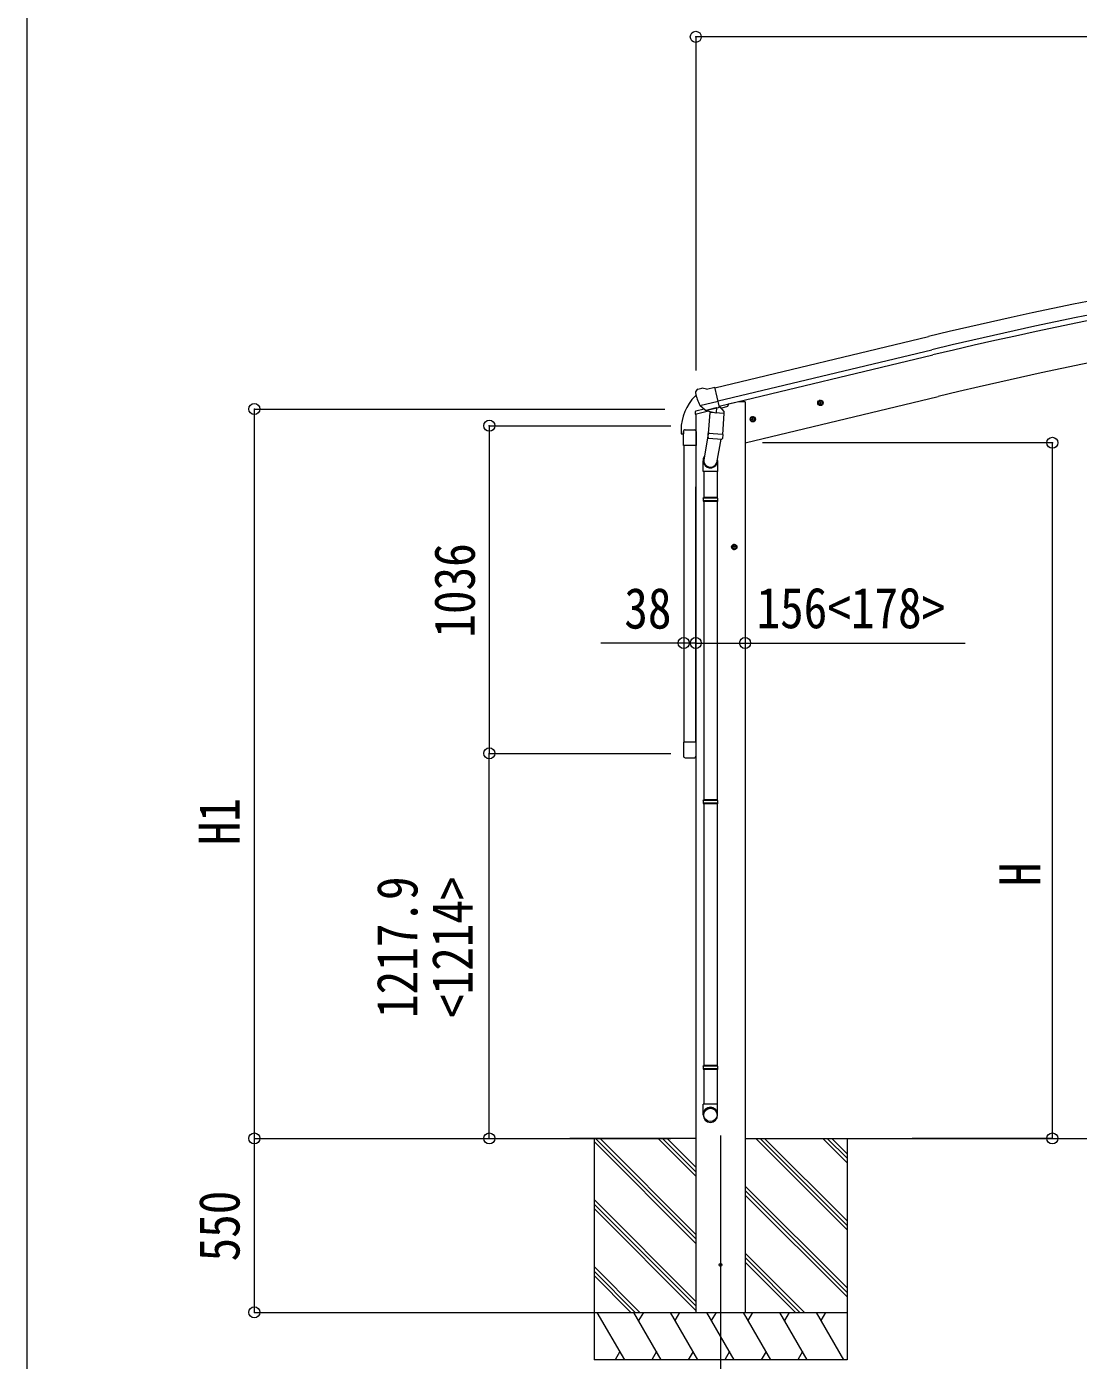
# Model space of a CAD drawing. Units: millimetres at full size. Extents: x -9783 to 9892, y -6828 to 6752.
# Drawn here: x -9783 to -6458, y -1671 to 2547 of the extents above; entities that cross this region are included whole.
import ezdxf
from ezdxf.enums import TextEntityAlignment as Align

# ---------------------------------------------------------------- set-up
doc = ezdxf.new("R2010")
doc.units = ezdxf.units.MM
doc.header["$LTSCALE"] = 35
doc.header["$PDMODE"] = 32
doc.header["$PDSIZE"] = 35
for name, color, linetype, lineweight in [('0-0_0', 7, 'Continuous', 9), ('0-1_本体', 4, 'Continuous', 9), ('0-2_部品', 7, 'Continuous', 9), ('0-8_PARTS2', 2, 'Continuous', 9), ('0-A_寸法', 6, 'Continuous', 9), ('1-0_FRAME', 7, 'Continuous', 9), ('1-1_GLASS', 4, 'Continuous', 9), ('1-2_GLASS_SEAL', 7, 'Continuous', 9), ('1-A', 6, 'Continuous', 9), ('F-0_240', 7, 'Continuous', 9)]:
    doc.layers.add(name, color=color, linetype=linetype, lineweight=lineweight)
doc.styles.add('ＭＳ ゴシック', font='')
doc.styles.get('ＭＳ ゴシック').set_extended_font_data('MS Gothic')

msp = doc.modelspace()

# ---------------------------------------------------------------- linework, layer by layer
at = {"layer": '0-0_0'}
for p, q in [((-7667.47, -968.88), (-8066.14, -968.88)), ((-7989.22, -968.88), (-7989.22, -1668.88)), ((-7666.97, -1286.5), (-7984.58, -968.89)), ((-7666.97, -1272.36), (-7970.44, -968.89)), ((-7666.97, -1088.51), (-7786.6, -968.88)), ((-7666.97, -1074.37), (-7772.46, -968.88)), ((-7666.97, -1060.23), (-7758.32, -968.88)), ((-7511.47, -968.88), (-642.5, -968.88)), ((-7189.22, -1257.89), (-7478.23, -968.88)), ((-7189.22, -1243.75), (-7464.09, -968.88)), ((-7189.22, -1229.61), (-7449.95, -968.88)), ((-7189.22, -1045.76), (-7266.1, -968.88)), ((-7189.22, -1031.62), (-7251.96, -968.88)), ((-7237.81, -968.89), (-7237.82, -968.88)), ((-7189.22, -1017.47), (-7237.8, -968.89)), ((-7189.22, -968.88), (-7189.22, -1668.88)), ((-7666.97, -1300.64), (-7989.22, -978.39)), ((-7189.22, -1441.74), (-7511.47, -1119.49)), ((-7189.22, -1455.88), (-7511.47, -1133.63)), ((-7666.97, -1484.49), (-7989.22, -1162.24)), ((-7666.97, -1498.63), (-7989.22, -1176.38)), ((-7189.22, -1470.02), (-7511.47, -1147.77)), ((-7666.97, -1512.77), (-7989.22, -1190.52)), ((-7324.21, -1518.88), (-7511.47, -1331.62)), ((-7338.35, -1518.88), (-7511.47, -1345.76)), ((-7844.71, -1518.88), (-7989.22, -1374.37)), ((-7858.85, -1518.88), (-7989.22, -1388.51)), ((-7352.5, -1518.88), (-7511.47, -1359.9)), ((-7873, -1518.88), (-7989.22, -1402.65)), ((-7989.22, -1518.88), (-7189.22, -1518.88)), ((-7892.33, -1668.88), (-7978.93, -1518.88)), ((-7776.86, -1668.88), (-7863.46, -1518.88)), ((-7833.46, -1518.88), (-7848.46, -1544.86)), ((-7661.39, -1668.88), (-7747.99, -1518.88)), ((-7732.99, -1544.86), (-7717.99, -1518.88)), ((-7545.92, -1668.88), (-7632.52, -1518.88)), ((-7617.52, -1544.86), (-7602.52, -1518.88)), ((-7430.45, -1668.88), (-7517.05, -1518.88)), ((-7502.05, -1544.86), (-7487.05, -1518.88)), ((-7314.98, -1668.88), (-7401.58, -1518.88)), ((-7386.58, -1544.86), (-7371.58, -1518.88)), ((-7199.51, -1668.88), (-7286.11, -1518.88)), ((-7271.11, -1544.86), (-7256.11, -1518.88)), ((-7907.33, -1642.9), (-7922.33, -1668.88)), ((-7791.86, -1642.9), (-7806.86, -1668.88)), ((-7676.39, -1642.9), (-7691.39, -1668.88)), ((-7560.92, -1642.9), (-7575.92, -1668.88)), ((-7445.45, -1642.9), (-7460.45, -1668.88)), ((-7329.98, -1642.9), (-7344.98, -1668.88)), ((-7189.22, -1668.88), (-7989.22, -1668.88))]:
    msp.add_line(p, q, dxfattribs=at)
at = {"layer": '0-1_本体'}
for p, q in [((-7607.45, 1405.35), (-6931.76, 1567.3)), ((-7597.37, 1363.37), (-6921.7, 1525.32)), ((-7593.44, 1347.01), (-6917.78, 1508.96)), ((-7511.97, 1231.12), (-6901.16, 1377.76)), ((-7511.64, 1361.12), (-7511.64, -1518.88)), ((-7667.64, 1322.15), (-7667.64, -1518.88))]:
    msp.add_line(p, q, dxfattribs=at)
msp.add_lwpolyline([(-7511.64, 1361.12), (-7531.64, 1361.12), (-7565.48, 1353)], dxfattribs=at)
for centre, radius, start, end in [((-3559.01, -12503.95), 14469.82, 94.97901, 103.47901), ((-3559.01, -12503.95), 14426.65, 94.97901, 103.47901), ((-3559.01, -12503.95), 14409.82, 94.97901, 103.47901), ((-3541.59, -12617.05), 14392.42, 95.00113, 103.49889)]:
    msp.add_arc(centre, radius, start, end, dxfattribs=at)
at = {"layer": '0-2_部品'}
for p, q in [((-7664.69, 1398.33), (-7668.54, 1392.03)), ((-7664.69, 1398.33), (-7668.54, 1392.03)), ((-7661.59, 1400.58), (-7648.41, 1403.74)), ((-7661.59, 1400.58), (-7648.41, 1403.74)), ((-7633.85, 1401.06), (-7647.11, 1403.76)), ((-7633.85, 1401.06), (-7647.11, 1403.76)), ((-7633.85, 1401.06), (-7607.92, 1407.29)), ((-7633.85, 1401.06), (-7607.92, 1407.29)), ((-7668.9, 1389.75), (-7668.63, 1388.6)), ((-7668.9, 1389.75), (-7668.63, 1388.6)), ((-7654.85, 1349.44), (-7597.34, 1363.25)), ((-7654.85, 1349.44), (-7597.34, 1363.25)), ((-7565.48, 1353.78), (-7565.48, 1350.46)), ((-7565.48, 1353.78), (-7565.48, 1350.46)), ((-7283.17, 1355.06), (-7263.72, 1359.73)), ((-7283.17, 1355.06), (-7263.72, 1359.73)), ((-7278.61, 1362.84), (-7280.74, 1355.64)), ((-7278.61, 1362.84), (-7280.74, 1355.64)), ((-7271.31, 1364.59), (-7278.61, 1362.84)), ((-7271.31, 1364.59), (-7278.61, 1362.84)), ((-7271.11, 1347.67), (-7275.78, 1367.12)), ((-7271.11, 1347.67), (-7275.78, 1367.12)), ((-7266.15, 1359.15), (-7271.31, 1364.59)), ((-7266.15, 1359.15), (-7271.31, 1364.59)), ((-7268.28, 1351.95), (-7266.15, 1359.15)), ((-7268.28, 1351.95), (-7266.15, 1359.15)), ((-7670.03, 1321.42), (-7627.33, 1331.67)), ((-7670.03, 1321.42), (-7627.33, 1331.67)), ((-7670.03, 1328.31), (-7670.03, 1321.42)), ((-7670.03, 1328.31), (-7670.03, 1321.42)), ((-7641.53, 1337.52), (-7667.73, 1331.23)), ((-7641.53, 1337.52), (-7667.73, 1331.23)), ((-7638, 1334.53), (-7654.38, 1349.03)), ((-7638, 1334.53), (-7654.38, 1349.03)), ((-7635.29, 1333.97), (-7627.77, 1335.77)), ((-7635.29, 1333.97), (-7627.77, 1335.77)), ((-7634.45, 1334.07), (-7632.92, 1334.44)), ((-7634.45, 1334.07), (-7632.92, 1334.44)), ((-7632.92, 1334.44), (-7596.22, 1343.25)), ((-7632.92, 1334.44), (-7596.22, 1343.25)), ((-7631.09, 1334.21), (-7631.14, 1333.47)), ((-7631.09, 1334.21), (-7631.14, 1333.47)), ((-7630.38, 1332.43), (-7604.57, 1325.99)), ((-7630.38, 1332.43), (-7604.57, 1325.99)), ((-7623.46, 1327.08), (-7628.14, 1260.25)), ((-7623.46, 1327.08), (-7628.14, 1260.25)), ((-7577.78, 1323.89), (-7623.46, 1327.08)), ((-7577.78, 1323.89), (-7623.46, 1327.08)), ((-7621.69, 1330.26), (-7621.92, 1326.98)), ((-7621.69, 1330.26), (-7621.92, 1326.98)), ((-7602.17, 1341.43), (-7603.19, 1326.82)), ((-7602.17, 1341.43), (-7603.19, 1326.82)), ((-7596.22, 1343.25), (-7594.69, 1343.62)), ((-7596.22, 1343.25), (-7594.69, 1343.62)), ((-7593.14, 1345.72), (-7592.19, 1345.66)), ((-7593.14, 1345.72), (-7592.19, 1345.66)), ((-7592.19, 1345.66), (-7578.88, 1330.34)), ((-7592.19, 1345.66), (-7578.88, 1330.34)), ((-7588.2, 1341.06), (-7569.31, 1345.6)), ((-7588.2, 1341.06), (-7569.31, 1345.6)), ((-7582.45, 1257.05), (-7577.78, 1323.89)), ((-7582.45, 1257.05), (-7577.78, 1323.89)), ((-7578.88, 1330.34), (-7579.32, 1324)), ((-7578.88, 1330.34), (-7579.32, 1324)), ((-7496.99, 1303.31), (-7477.55, 1307.98)), ((-7496.99, 1303.31), (-7477.55, 1307.98)), ((-7492.44, 1311.09), (-7494.57, 1303.89)), ((-7492.44, 1311.09), (-7494.57, 1303.89)), ((-7485.14, 1312.84), (-7492.44, 1311.09)), ((-7485.14, 1312.84), (-7492.44, 1311.09)), ((-7484.94, 1295.92), (-7489.61, 1315.37)), ((-7484.94, 1295.92), (-7489.61, 1315.37)), ((-7479.97, 1307.4), (-7485.14, 1312.84)), ((-7479.97, 1307.4), (-7485.14, 1312.84)), ((-7482.1, 1300.2), (-7479.97, 1307.4)), ((-7482.1, 1300.2), (-7479.97, 1307.4)), ((-7627.8, 1265.13), (-7642.32, 1177.36)), ((-7627.8, 1265.13), (-7642.32, 1177.36)), ((-7629, 1247.78), (-7628.12, 1260.25)), ((-7629, 1247.78), (-7628.12, 1260.25)), ((-7628.6, 1246.42), (-7628.6, 1246.42)), ((-7628.6, 1246.42), (-7628.6, 1246.42)), ((-7582.45, 1257.05), (-7628.14, 1260.25)), ((-7582.45, 1257.05), (-7628.14, 1260.25)), ((-7627.15, 1245.64), (-7585.46, 1242.73)), ((-7627.15, 1245.64), (-7585.46, 1242.73)), ((-7588.97, 1242.97), (-7601.62, 1168.04)), ((-7588.97, 1242.97), (-7601.62, 1168.04)), ((-7582.46, 1257.05), (-7583.35, 1244.36)), ((-7582.46, 1257.05), (-7583.35, 1244.36)), ((-7644.47, 1140.2), (-7644.47, 1174.55)), ((-7644.47, 1140.2), (-7644.47, 1174.55)), ((-7598.47, 1140.2), (-7644.47, 1140.2)), ((-7598.47, 1140.2), (-7644.47, 1140.2)), ((-7642.47, 1140.2), (-7642.47, 1057.68)), ((-7642.47, 1140.2), (-7642.47, 1057.68)), ((-7600.47, 1140.2), (-7600.47, 1057.68)), ((-7600.47, 1140.2), (-7600.47, 1057.68)), ((-7598.47, 1174.86), (-7598.47, 1140.2)), ((-7598.47, 1174.86), (-7598.47, 1140.2)), ((-7644.47, 1055.68), (-7643.47, 1057.68)), ((-7644.47, 1055.68), (-7643.47, 1057.68)), ((-7598.47, 1055.68), (-7644.47, 1055.68)), ((-7598.47, 1055.68), (-7644.47, 1055.68)), ((-7599.47, 1057.68), (-7643.47, 1057.68)), ((-7599.47, 1057.68), (-7643.47, 1057.68)), ((-7598.47, 1055.68), (-7599.47, 1057.68)), ((-7598.47, 1055.68), (-7599.47, 1057.68)), ((-7598.47, 1055.68), (-7598.47, 1047.68)), ((-7598.47, 1055.68), (-7598.47, 1047.68)), ((-7598.47, 1047.68), (-7644.47, 1047.68)), ((-7598.47, 1047.68), (-7644.47, 1047.68)), ((-7599.47, 1045.68), (-7643.47, 1045.68)), ((-7599.47, 1045.68), (-7643.47, 1045.68)), ((-7642.47, 1045.68), (-7642.47, 101.49)), ((-7642.47, 1045.68), (-7642.47, 101.49)), ((-7600.47, 1045.68), (-7600.47, 101.49)), ((-7600.47, 1045.68), (-7600.47, 101.49)), ((-7598.47, 1047.68), (-7599.47, 1045.68)), ((-7598.47, 1047.68), (-7599.47, 1045.68)), ((-7535.97, 901.62), (-7555.97, 901.62)), ((-7535.97, 901.62), (-7555.97, 901.62)), ((-7545.97, 909.13), (-7552.47, 905.37)), ((-7545.97, 909.13), (-7552.47, 905.37)), ((-7552.47, 905.37), (-7552.47, 897.87)), ((-7552.47, 905.37), (-7552.47, 897.87)), ((-7552.47, 897.87), (-7545.97, 894.11)), ((-7552.47, 897.87), (-7545.97, 894.11)), ((-7545.97, 891.62), (-7545.97, 911.62)), ((-7545.97, 891.62), (-7545.97, 911.62)), ((-7539.47, 905.37), (-7545.97, 909.13)), ((-7539.47, 905.37), (-7545.97, 909.13)), ((-7644.47, 99.49), (-7643.47, 101.49)), ((-7644.47, 99.49), (-7643.47, 101.49)), ((-7598.47, 99.49), (-7644.47, 99.49)), ((-7598.47, 99.49), (-7644.47, 99.49)), ((-7598.47, 91.49), (-7644.47, 91.49)), ((-7598.47, 91.49), (-7644.47, 91.49)), ((-7599.47, 101.49), (-7643.47, 101.49)), ((-7599.47, 101.49), (-7643.47, 101.49)), ((-7599.47, 89.49), (-7643.47, 89.49)), ((-7599.47, 89.49), (-7643.47, 89.49)), ((-7642.47, 89.49), (-7642.47, -738.43)), ((-7642.47, 89.49), (-7642.47, -738.43)), ((-7600.47, 89.49), (-7600.47, -738.43)), ((-7600.47, 89.49), (-7600.47, -738.43)), ((-7598.47, 99.49), (-7599.47, 101.49)), ((-7598.47, 99.49), (-7599.47, 101.49)), ((-7598.47, 91.49), (-7599.47, 89.49)), ((-7598.47, 91.49), (-7599.47, 89.49)), ((-7598.47, 99.49), (-7598.47, 91.49)), ((-7598.47, 99.49), (-7598.47, 91.49)), ((-7644.47, -740.43), (-7643.47, -738.43)), ((-7644.47, -740.43), (-7643.47, -738.43)), ((-7598.47, -740.43), (-7644.47, -740.43)), ((-7598.47, -740.43), (-7644.47, -740.43)), ((-7598.47, -748.43), (-7644.47, -748.43)), ((-7598.47, -748.43), (-7644.47, -748.43)), ((-7599.47, -738.43), (-7643.47, -738.43)), ((-7599.47, -738.43), (-7643.47, -738.43)), ((-7599.47, -750.43), (-7643.47, -750.43)), ((-7599.47, -750.43), (-7643.47, -750.43)), ((-7642.47, -750.43), (-7642.47, -860.43)), ((-7642.47, -750.43), (-7642.47, -860.43)), ((-7600.47, -750.43), (-7600.47, -860.43)), ((-7600.47, -750.43), (-7600.47, -860.43)), ((-7598.47, -740.43), (-7599.47, -738.43)), ((-7598.47, -740.43), (-7599.47, -738.43)), ((-7598.47, -748.43), (-7599.47, -750.43)), ((-7598.47, -748.43), (-7599.47, -750.43)), ((-7598.47, -740.43), (-7598.47, -748.43)), ((-7598.47, -740.43), (-7598.47, -748.43)), ((-7644.47, -894.58), (-7644.47, -860.43)), ((-7598.47, -860.43), (-7644.47, -860.43)), ((-7644.47, -894.58), (-7644.47, -860.43)), ((-7598.47, -860.43), (-7644.47, -860.43)), ((-7598.47, -894.58), (-7598.47, -860.43)), ((-7598.47, -894.58), (-7598.47, -860.43))]:
    msp.add_line(p, q, dxfattribs=at)
for points in [[(-7602.49, 1341.84), (-7592.76, 1344.18), (-7607.92, 1407.29)], [(-7602.49, 1341.84), (-7592.76, 1344.18), (-7607.92, 1407.29)], [(-7655.12, 1350.02), (-7654.54, 1349.18), (-7654.38, 1349.03)], [(-7655.12, 1350.02), (-7654.54, 1349.18), (-7654.38, 1349.03)], [(-7280.74, 1355.64), (-7275.58, 1350.2), (-7268.28, 1351.95)], [(-7280.74, 1355.64), (-7275.58, 1350.2), (-7268.28, 1351.95)], [(-7602.49, 1341.84), (-7602.72, 1341.69), (-7627.49, 1335.74), (-7627.77, 1335.77)], [(-7602.49, 1341.84), (-7602.72, 1341.69), (-7627.49, 1335.74), (-7627.77, 1335.77)], [(-7494.57, 1303.89), (-7489.4, 1298.45), (-7482.1, 1300.2)], [(-7494.57, 1303.89), (-7489.4, 1298.45), (-7482.1, 1300.2)], [(-7644.47, 1055.68), (-7644.47, 1047.68), (-7643.47, 1045.68)], [(-7644.47, 1055.68), (-7644.47, 1047.68), (-7643.47, 1045.68)], [(-7545.97, 894.11), (-7539.47, 897.87), (-7539.47, 905.37)], [(-7545.97, 894.11), (-7539.47, 897.87), (-7539.47, 905.37)], [(-7644.47, 99.49), (-7644.47, 91.49), (-7643.47, 89.49)], [(-7644.47, 99.49), (-7644.47, 91.49), (-7643.47, 89.49)], [(-7644.47, -740.43), (-7644.47, -748.43), (-7643.47, -750.43)], [(-7644.47, -740.43), (-7644.47, -748.43), (-7643.47, -750.43)]]:
    msp.add_lwpolyline(points, dxfattribs=at)
for centre, radius in [((-7273.44, 1357.39), 8.5), ((-7273.44, 1357.39), 8.5), ((-7273.44, 1357.39), 7.7), ((-7273.44, 1357.39), 7.7), ((-7273.44, 1357.39), 6.5), ((-7273.44, 1357.39), 6.5), ((-7487.27, 1305.64), 8.5), ((-7487.27, 1305.64), 8.5), ((-7487.27, 1305.64), 7.7), ((-7487.27, 1305.64), 7.7), ((-7487.27, 1305.64), 6.5), ((-7487.27, 1305.64), 6.5), ((-7545.97, 901.62), 8.5), ((-7545.97, 901.62), 8.5), ((-7545.97, 901.62), 7.7), ((-7545.97, 901.62), 7.7), ((-7545.97, 901.62), 6.5), ((-7545.97, 901.62), 6.5)]:
    msp.add_circle(centre, radius, dxfattribs=at)
at = {"layer": '0-2_部品', "color": 4}
msp.add_circle((-7589.72, -1368.88), 4.5, dxfattribs=at)
msp.add_circle((-7589.72, -1368.88), 4.5, dxfattribs=at)
at = {"layer": '0-2_部品'}
for centre, radius, start, end in [((-7660.42, 1395.71), 5, 103.5, 148.5), ((-7660.42, 1395.71), 5, 103.5, 148.5), ((-7647.71, 1400.82), 3, 78.5, 103.5), ((-7647.71, 1400.82), 3, 78.5, 103.5), ((-7471.82, 1435.85), 202.4, 193.5, 205.09125), ((-7471.82, 1435.85), 202.4, 193.5, 205.09125), ((-7570.48, 1350.46), 5, 283.5, 0), ((-7570.48, 1350.46), 5, 283.5, 0), ((-7667.03, 1328.31), 3, 103.5, 180), ((-7667.03, 1328.31), 3, 103.5, 180), ((-7634.57, 1334.56), 0.5, 248.23754, 283.5), ((-7634.57, 1334.56), 0.5, 248.23754, 283.5), ((-7631.58, 1334.25), 0.5, 356, 103.5), ((-7631.58, 1334.25), 0.5, 356, 103.5), ((-7630.14, 1333.4), 1, 176, 256), ((-7630.14, 1333.4), 1, 176, 256), ((-7604.21, 1326.97), 1.03, 250.03897, 351.96569), ((-7604.21, 1326.97), 1.03, 250.03897, 351.96569), ((-7601.57, 1341.35), 0.604, 100.59842, 172.20595), ((-7601.57, 1341.35), 0.604, 100.59842, 172.20595), ((-7594.81, 1344.11), 0.5, 283.5, 318.76246), ((-7594.81, 1344.11), 0.5, 283.5, 318.76246), ((-7627.06, 1247.61), 1.95, 175.04017, 217.47766), ((-7627.06, 1247.61), 1.95, 175.04017, 217.47766), ((-7627.01, 1247.64), 2, 217.40962, 266), ((-7627.01, 1247.64), 2, 217.40962, 266), ((-7585.32, 1244.72), 2, 266, 349.46843), ((-7585.32, 1244.72), 2, 266, 349.46843)]:
    msp.add_arc(centre, radius, start, end, dxfattribs=at)
for centre, major_axis, ratio, start_param, end_param in [((-7665.99, 1390.46), (-1.57, -2.57), 0.99628, 4.712389, 5.4996506), ((-7665.99, 1390.46), (-1.57, -2.57), 0.99628, 4.712389, 5.4996506), ((-7636.01, 1336.79), (-0.73, -2.92), 0.997631, 5.8041905, 6.6006116), ((-7636.01, 1336.79), (-0.73, -2.92), 0.997631, 5.8041905, 6.6006116), ((-7635.96, 1337.02), (2.63, 3.16), 0.650902, 4.0958226, 4.1686332), ((-7635.96, 1337.02), (2.63, 3.16), 0.650902, 4.0958226, 4.1686332), ((-7635.99, 1336.89), (-0.73, -2.92), 0.997631, 0.3902369, 0.4789948), ((-7635.99, 1336.89), (-0.73, -2.92), 0.997631, 0.3902369, 0.4789948), ((-7621.47, 1174.86), (23, 0), 0.996195, 2.5560258, 6.5663028), ((-7621.47, 1174.86), (23, 0), 0.996195, 2.5560258, 6.5663028), ((-7621.47, 1174.86), (21, 0), 0.996195, 2.9349147, 5.9512394), ((-7621.47, 1174.86), (21, 0), 0.996195, 2.9349147, 5.9512394), ((-7621.47, -892.83), (-23, 0), 0.996195, 3.1415927, 6.2831853), ((-7621.47, -892.83), (-23, 0), 0.996195, 3.1415927, 6.2831853), ((-7621.47, -894.58), (-23, 0), 0.996195, 3.1415927, 6.2831853), ((-7621.47, -894.58), (-23, 0), 0.996195, 3.1415927, 6.2831853), ((-7621.47, -894.58), (0, -23.43), 0.981806, 4.712389, 7.8539816), ((-7621.47, -894.58), (0, -23.43), 0.981806, 4.712389, 7.8539816)]:
    msp.add_ellipse(centre, major_axis=major_axis, ratio=ratio, start_param=start_param, end_param=end_param, dxfattribs=at)
msp.add_ellipse((-7621.47, -894.58), major_axis=(21, 0), ratio=0.996195, dxfattribs=at)
msp.add_ellipse((-7621.47, -894.58), major_axis=(21, 0), ratio=0.996195, dxfattribs=at)
at = {"layer": '0-8_PARTS2'}
msp.add_line((-7589.72, -959.67), (-7589.72, -1809.91), dxfattribs=at)
at = {"layer": '0-A_寸法'}
for p, q in [((-7667.64, 2515.02), (-7667.64, 1460.2)), ((-485.64, 2515.02), (-7667.64, 2515.02)), ((-9063.3, 1337.87), (-7765.05, 1337.87)), ((-9063.3, -968.88), (-9063.3, 1337.87)), ((-8320.5, 1284.98), (-8320.5, 248.98)), ((-6540.15, 1231.12), (-7456.99, 1231.12)), ((-6540.15, -968.88), (-6540.15, 1231.12)), ((-7667.64, 597.89), (-7511.64, 597.89)), ((-7511.64, 597.89), (-6815.48, 597.89)), ((-9063.3, -968.88), (-8207.91, -968.88)), ((-9063.3, -1518.88), (-9063.3, -968.88)), ((-6540.15, -968.88), (-6983.01, -968.88)), ((-9063.3, -1518.88), (-7989.22, -1518.88))]:
    msp.add_line(p, q, dxfattribs=at)
for p in [(-7667.64, 2515.02), (-9063.3, 1337.87), (-6540.15, 1231.12), (-7667.64, 597.89), (-7511.64, 597.89), (-9063.3, -968.88), (-6540.15, -968.88), (-9063.3, -1518.88)]:
    msp.add_point(p, dxfattribs=at)
at = {"layer": '1-0_FRAME', "color": 6}
for p, q in [((-8320.5, 1284.98), (-7746.96, 1284.98)), ((-7667.64, 597.89), (-7967.64, 597.89)), ((-8320.5, 248.98), (-7746.96, 248.98)), ((-8320.5, -968.88), (-7746.96, -968.88))]:
    msp.add_line(p, q, dxfattribs=at)
for p in [(-8320.5, 1284.98), (-7705.66, 597.89), (-7667.64, 597.89), (-8320.5, 248.98), (-8320.5, -968.88)]:
    msp.add_point(p, dxfattribs=at)
at = {"layer": '1-1_GLASS'}
for p, q in [((-7705.64, 1223.08), (-7705.64, 284.08)), ((-7667.64, 1223.08), (-7667.64, 1092.03)), ((-7667.64, 284.08), (-7667.64, 1092.03))]:
    msp.add_line(p, q, dxfattribs=at)
at = {"layer": '1-2_GLASS_SEAL'}
for p, q in [((-7714.14, 1271.57), (-7714.14, 1259.82)), ((-7706.88, 1266.58), (-7706.88, 1259.82)), ((-7706.64, 1223.08), (-7706.64, 1266.78)), ((-7701.14, 1272.28), (-7672.14, 1272.28)), ((-7700.88, 1272.58), (-7667.64, 1272.58)), ((-7666.64, 1266.78), (-7666.64, 1223.08)), ((-7713.64, 1259.32), (-7707.38, 1259.32)), ((-7666.64, 1223.08), (-7706.64, 1223.08)), ((-7706.64, 284.08), (-7706.64, 240.38)), ((-7666.64, 284.08), (-7706.64, 284.08)), ((-7666.64, 240.38), (-7666.64, 284.08)), ((-7701.14, 234.88), (-7672.14, 234.88))]:
    msp.add_line(p, q, dxfattribs=at)
for centre, radius, start, end in [((-7561.88, 1271.57), 152.26, 135.14293, 180), ((-7665.39, 1373.6), 6.95, 95.39711, 129.45641), ((-7700.88, 1266.58), 6, 90, 180), ((-7701.14, 1266.78), 5.5, 90, 180), ((-7672.14, 1266.78), 5.5, 0, 90), ((-7713.64, 1259.82), 0.5, 180, 270), ((-7707.38, 1259.82), 0.5, 270, 0), ((-7701.14, 240.38), 5.5, 180, 270), ((-7672.14, 240.38), 5.5, 270, 0)]:
    msp.add_arc(centre, radius, start, end, dxfattribs=at)
at = {"layer": '1-A'}
for p, q in [((-7667.64, 597.89), (-7705.66, 597.89)), ((-8320.5, -968.88), (-8320.5, 248.98))]:
    msp.add_line(p, q, dxfattribs=at)
at = {"layer": 'F-0_240', "color": 5}
msp.add_line((-9783.03, 6751.9), (-9783.03, -6828.1), dxfattribs=at)

# ---------------------------------------------------------------- texts
at = {"layer": '0-A_寸法', "color": 7, "style": 'ＭＳ ゴシック', "width": 0.85}
msp.add_text('156<178>', height=129, dxfattribs=at).set_placement((-7475.64, 605.89), align=Align.BOTTOM_LEFT)
for s, p in [('H1', (-9071.3, -41.5)), ('H', (-6540.15, -170.88)), ('550', (-9071.3, -1357.88))]:
    msp.add_text(s, height=129, rotation=90, dxfattribs=at).set_placement(p, align=Align.BOTTOM_LEFT)
at = {"layer": '1-0_FRAME', "style": 'ＭＳ ゴシック', "width": 0.85}
for s, p in [('1036', (-8327.5, 614.98)), ('1217.9', (-8508.86, -587.95)), ('<1214>', (-8334.37, -587.95))]:
    msp.add_text(s, height=129, rotation=90, dxfattribs=at).set_placement(p, align=Align.BOTTOM_LEFT)
msp.add_text('38', height=129, dxfattribs=at).set_placement((-7893.64, 604.89), align=Align.BOTTOM_LEFT)

doc.saveas('drawing.dxf')
